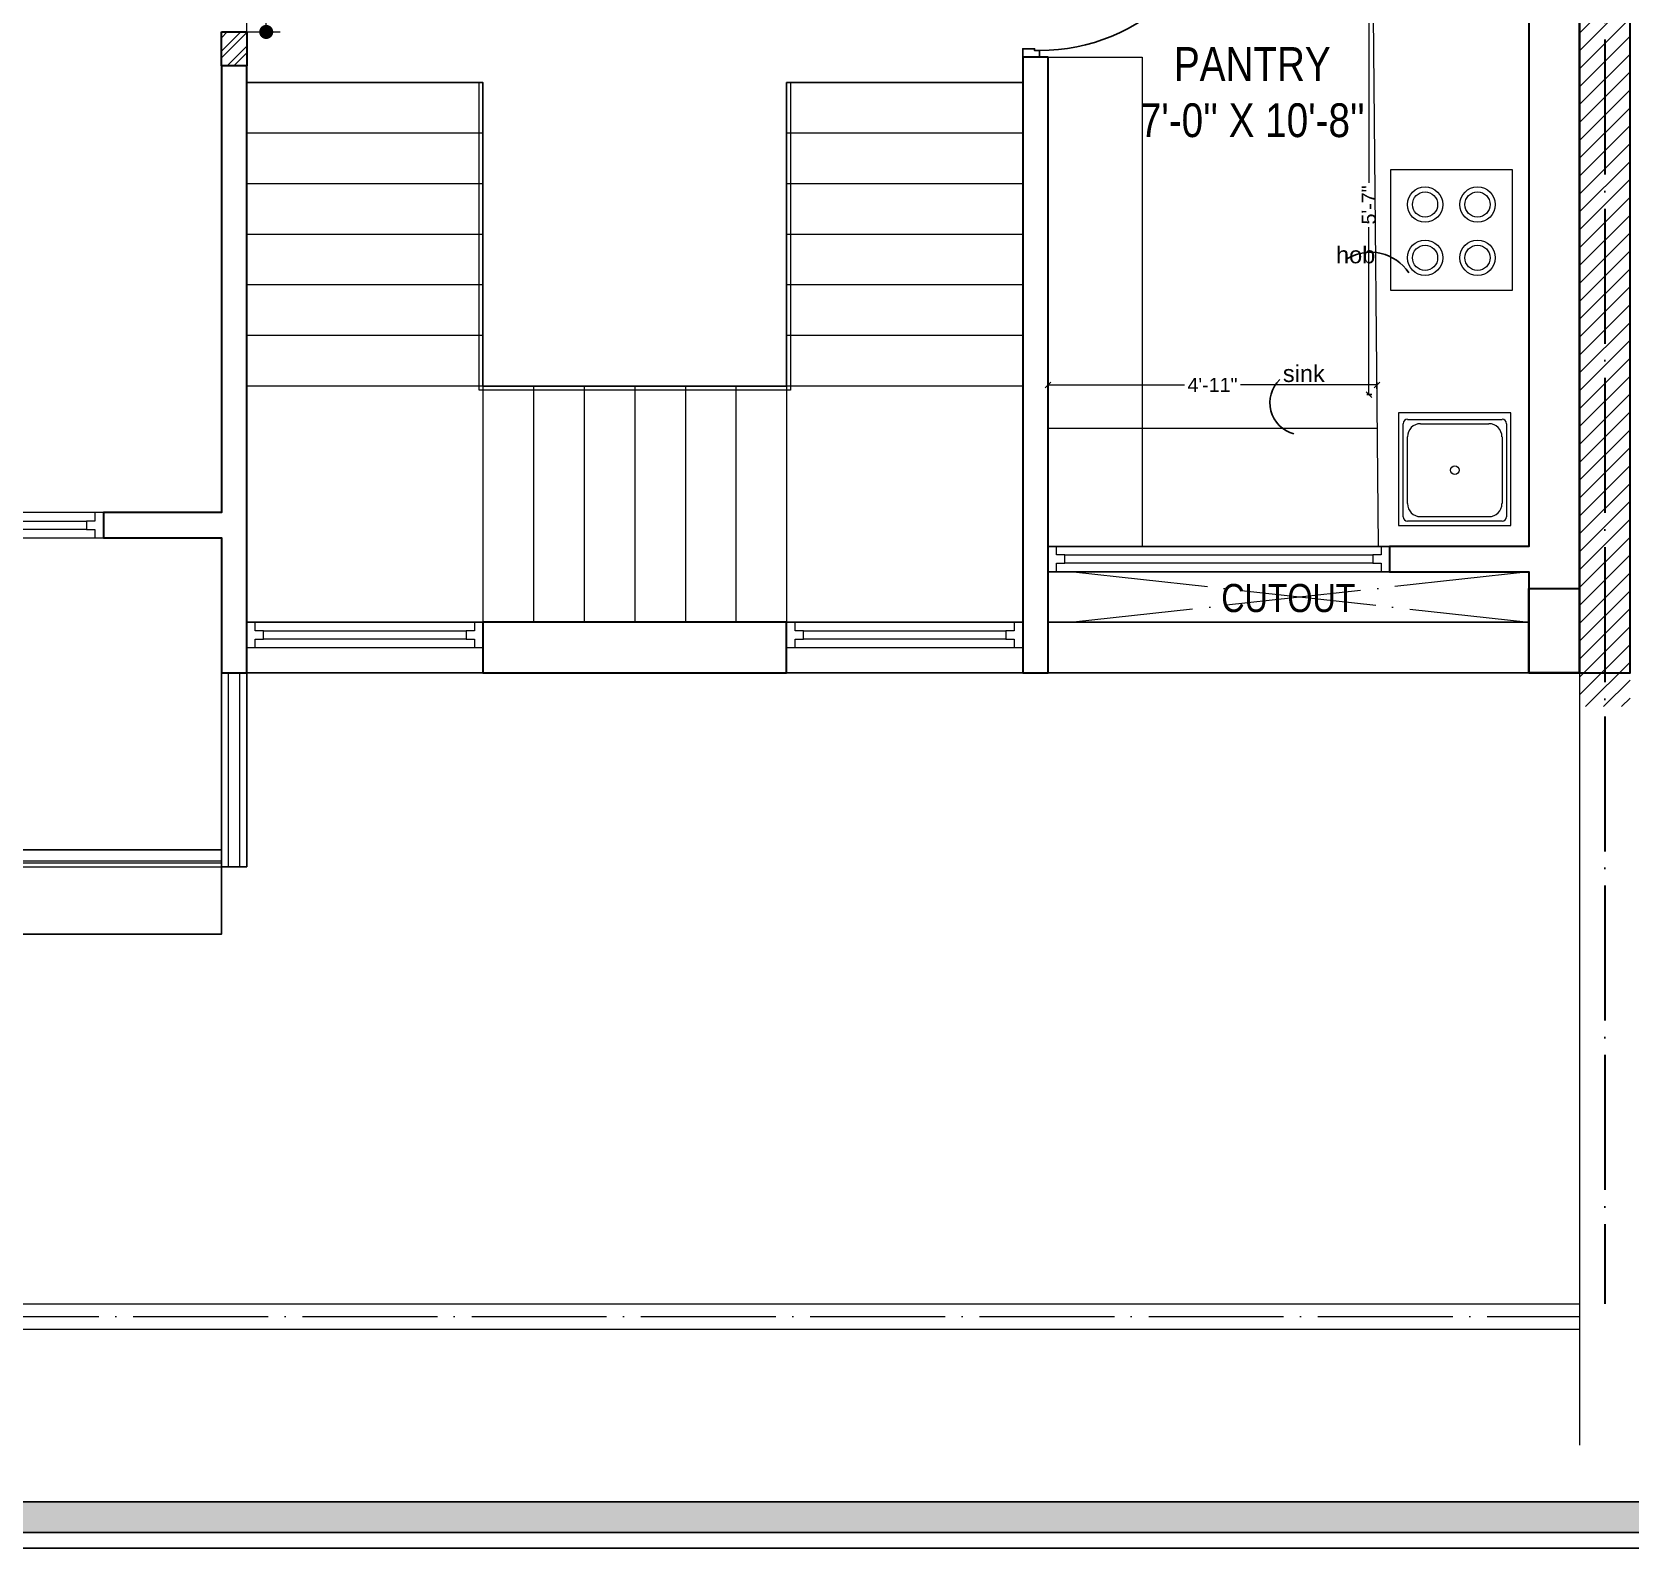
# Model space of a CAD drawing. Header units: millimetres. Extents: x 56222 to 154462, y -172610 to -121287.
# Drawn here: x 153095.2 to 153379.4, y -168808 to -168538.3 of the extents above; entities that cross this region are included whole.
import ezdxf

# ---------------------------------------------------------------- set-up
doc = ezdxf.new("R2010")
doc.units = ezdxf.units.MM
doc.header["$MEASUREMENT"] = 0
doc.header["$PDMODE"] = 35
doc.linetypes.add('ACAD_ISO04W100', pattern=[30, 24, -3, 0, -3])
doc.layers.get('Defpoints').update_dxf_attribs({"color": 220})
for name, color, linetype in [('AR DOOR', 40, 'Continuous'), ('AR ELE-5', 134, 'Continuous'), ('str coll', 6, 'Continuous')]:
    doc.layers.add(name, color=color, linetype=linetype)
for name, color, linetype, lineweight in [('COLUMN', 1, 'Continuous', 30), ('dim05', 1, 'Continuous', 13), ('ELEVATION ( SPIRAL STAIR )', 250, 'Continuous', 9), ('FIRST FLOOR', 7, 'Continuous', 9), ('FIRST FLOOR ( DW_RAIL )', 7, 'Continuous', 9), ('FIRST FLOOR ( TEXT )', 7, 'Continuous', 9), ('FIRST FLOOR_( PLine )_', 251, 'Continuous', 30), ('FIRST FLOOR_( STAIR )', 251, 'Continuous', 9), ('FURNITURE', 34, 'Continuous', 9), ('GROUND FLOOR', 7, 'Continuous', 9), ('GROUND FLOOR  ( HATCH )', 251, 'Continuous', 9), ('GROUND FLOOR  ( PLINE )', 251, 'Continuous', 30), ('GROUND FLOOR ( DW_RAIL )', 7, 'Continuous', 9), ('Labelling', 1, 'Continuous', 25), ('NAME PLATE', 7, 'Continuous', 25), ('wall', 7, 'Continuous', 30), ('X_PLOT', 1, 'Continuous', 9)]:
    doc.layers.add(name, color=color, linetype=linetype, lineweight=lineweight)
doc.layers.add('XX~SLAB ( PLINE )', color=251, linetype='Continuous', plot=False)
doc.styles.add('Arial', font='arial.ttf')
doc.styles.add('Cn BT~6', font='swissc.ttf', dxfattribs={"height": 6})
doc.styles.add("Cn_BT_0'-0", font='swissc.ttf')
doc.styles.add('KATHA', font='swissc.ttf')
doc.styles.get("Standard").update_dxf_attribs({"font": 'arial.ttf', "height": 6})
doc.styles.add('style4', font='ARIALN.TTF')
doc.dimstyles.new('Cn BT~6', dxfattribs={"dimtxt": 0.18, "dimasz": 2.5, "dimexe": 2.5, "dimexo": 0, "dimgap": 0.09, "dimtad": 0, "dimdec": 3, "dimzin": 3, "dimdsep": 46, "dimlunit": 4, "dimtxsty": 'Cn BT~6', "dimblk": 'DOT', "dimcen": 0.09, "dimdle": 2, "dimclrd": 250, "dimclre": 250, "dimclrt": 5, "dimadec": 0, "dimazin": 0, "dimtfac": 0.75, "dimtdec": 3, "dimtofl": 0, "dimtmove": 0, "dimatfit": 3, "dimfxl": 1, "dimtolj": 1, "dimtzin": 0, "dimlwd": 15, "dimlwe": 15, "dimarcsym": 0})
doc.dimstyles.new('ISO-25', dxfattribs={"dimtxt": 2.5, "dimasz": 1, "dimexe": 0.5, "dimexo": 1, "dimtad": 0, "dimdec": 1, "dimlunit": 4, "dimtxsty": 'Standard', "dimblk": 'OBLIQUE', "dimcen": 2.5, "dimclrd": 1, "dimclre": 1, "dimclrt": 5, "dimadec": 0, "dimazin": 0, "dimtfac": 1, "dimtdec": 1, "dimtmove": 0, "dimatfit": 3, "dimfxl": 1, "dimlwd": -1, "dimarcsym": 0})

# ---------------------------------------------------------------- blocks, each defined once
blk = doc.blocks.new('sf sfs')
at = {"layer": 'FURNITURE'}
blk.add_line((3348685.97, -514612.12), (3348664.42, -514612.12), dxfattribs=at)
blk.add_lwpolyline([(3348664.42, -514612.12), (3348664.42, -514590.57), (3348685.97, -514590.57), (3348685.97, -514612.12)], dxfattribs=at)
for centre, radius in [((3348670.49, -514596.83), 3.14), ((3348679.82, -514596.83), 3.14), ((3348670.49, -514596.83), 2.24), ((3348679.82, -514596.83), 2.24), ((3348670.49, -514606.3), 3.14), ((3348670.49, -514606.3), 2.24), ((3348679.82, -514606.3), 3.14), ((3348679.82, -514606.3), 2.24)]:
    blk.add_circle(centre, radius, dxfattribs=at)
blk = doc.blocks.new("SINK 20'' X 20''")
at = {"layer": 'FURNITURE'}
for p, q in [((3351628.98, -518299.55), (3351628.98, -518283)), ((3351629.75, -518282.23), (3351646.6, -518282.23)), ((3351632.08, -518283), (3351644.24, -518283)), ((3351647.38, -518283), (3351647.38, -518299.55)), ((3351629.75, -518297.22), (3351629.75, -518285.33)), ((3351646.57, -518285.33), (3351646.57, -518297.22)), ((3351646.6, -518300.32), (3351629.75, -518300.32)), ((3351644.24, -518299.55), (3351632.08, -518299.55))]:
    blk.add_line(p, q, dxfattribs=at)
blk.add_lwpolyline([(3351648.16, -518281.09), (3351628.16, -518281.09), (3351628.16, -518301.09), (3351648.16, -518301.09)], close=True, dxfattribs=at)
blk.add_circle((3351638.16, -518291.28), 0.762, dxfattribs=at)
for centre, radius, start, end in [((3351629.75, -518283), 0.775, 90, 180), ((3351632.08, -518285.33), 2.32, 90, 180), ((3351644.24, -518285.33), 2.32, 0, 90), ((3351646.6, -518283), 0.775, 0, 90), ((3351632.08, -518297.22), 2.32, 180, 270), ((3351644.24, -518297.22), 2.32, 270, 0), ((3351629.75, -518299.55), 0.775, 180, 270), ((3351646.6, -518299.55), 0.775, 270, 0)]:
    blk.add_arc(centre, radius, start, end, dxfattribs=at)
blk = doc.blocks.new('*U143')
for points in [[(-1160, 0), (-1120, 0), (-1120, 30), (-1110, 30), (-1110, 100), (-1160, 100)], [(40, 0), (0, 0), (0, 30), (-10, 30), (-10, 100), (40, 100)], [(0, 0), (0, -1120), (-30, -1120), (-30, 0)]]:
    blk.add_lwpolyline(points, close=True)
at = {"layer": 'AR ELE-5', "linetype": 'ByBlock', "ltscale": 15}
blk.add_arc((1.6, 0.7), 1121.6, 180.03474, 267.62699, dxfattribs=at)
blk = doc.blocks.new('_Oblique')
at = {"layer": 'wall', "color": 0, "lineweight": -2}
blk.add_line((-0.5, -0.5), (0.5, 0.5), dxfattribs=at)
blk = doc.blocks.new('*D307')
at = {"layer": 'Defpoints', "color": 0, "transparency": 16777216}
for p in [(153275.91, -168602.83), (153334.41, -168601.11), (153334.41, -168602.83)]:
    blk.add_point(p, dxfattribs=at)
at = {"layer": 'dim05', "color": 1, "linetype": 'Continuous', "lineweight": -2, "transparency": 16777216}
for p, q in [((153275.91, -168601.83), (153275.91, -168600.61)), ((153334.41, -168601.83), (153334.41, -168600.61))]:
    blk.add_line(p, q, dxfattribs=at)
at = {"layer": 'dim05', "color": 1, "linetype": 'Continuous', "transparency": 16777216}
for p, q in [((153275.91, -168601.11), (153300.2, -168601.11)), ((153334.41, -168601.11), (153310.13, -168601.11))]:
    blk.add_line(p, q, dxfattribs=at)
at = {"layer": 'dim05', "color": 1, "transparency": 16777216, "rotation": 180}
blk.add_blockref('_Oblique', (153275.91, -168601.11), dxfattribs=at)
at = {"layer": 'dim05', "color": 1, "transparency": 16777216}
blk.add_blockref('_Oblique', (153334.41, -168601.11), dxfattribs=at)
at = {"layer": 'dim05', "color": 5, "lineweight": 25, "transparency": 16777216, "insert": (153305.16, -168601.11), "char_height": 2.5, "attachment_point": 5, "style": 'Arial'}
blk.add_mtext('4\'-11"', dxfattribs=at)
blk = doc.blocks.new('*D308')
at = {"layer": 'Defpoints', "color": 0, "transparency": 16777216}
for p in [(153332.97, -168535.37), (153333.77, -168535.37), (153331.63, -168602.83)]:
    blk.add_point(p, dxfattribs=at)
at = {"layer": 'dim05', "color": 1, "linetype": 'Continuous', "lineweight": -2, "transparency": 16777216}
for p, q in [((153332.77, -168535.37), (153332.47, -168535.37)), ((153332.63, -168602.83), (153333.47, -168602.83))]:
    blk.add_line(p, q, dxfattribs=at)
at = {"layer": 'dim05', "color": 1, "linetype": 'Continuous', "transparency": 16777216}
for p, q in [((153332.97, -168535.37), (153332.97, -168565.15)), ((153332.97, -168602.83), (153332.97, -168573.05))]:
    blk.add_line(p, q, dxfattribs=at)
at = {"layer": 'dim05', "color": 1, "transparency": 16777216}
for p, rotation in [((153332.97, -168535.37), 90), ((153332.97, -168602.83), 270)]:
    blk.add_blockref('_Oblique', p, dxfattribs=dict(at, rotation=rotation))
at = {"layer": 'dim05', "color": 5, "lineweight": 25, "transparency": 16777216, "insert": (153332.97, -168569.1), "char_height": 2.5, "attachment_point": 5, "rotation": 90, "style": 'Arial'}
blk.add_mtext('5\'-7"', dxfattribs=at)
blk = doc.blocks.new('LAYOUT FILE')
at = {"layer": 'NAME PLATE', "true_color": 0xd39e00}
h = blk.add_hatch(color=42, dxfattribs=at)
h.paths.add_polyline_path([(3346889.83, -513806.18), (3346889.83, -514260.7), (3347535.56, -514260.7), (3347535.56, -513806.18)])
h.paths.add_polyline_path([(3346894.36, -513810.71), (3347531.03, -513810.71), (3347531.03, -514256.17), (3346894.36, -514256.17)], flags=16)
at = {"layer": 'NAME PLATE', "color": 42, "true_color": 0xd39e00}
for points in [[(3346887.56, -513803.91), (3347537.83, -513803.91), (3347537.83, -514262.96), (3346887.56, -514262.96)], [(3346889.83, -513806.18), (3347535.56, -513806.18), (3347535.56, -514260.7), (3346889.83, -514260.7)], [(3346894.36, -513810.71), (3347531.03, -513810.71), (3347531.03, -514256.17), (3346894.36, -514256.17)]]:
    blk.add_lwpolyline(points, close=True, dxfattribs=at)
blk = doc.blocks.new('_Dot')
at = {"color": 0, "linetype": 'ByBlock', "lineweight": -2}
blk.add_line((-0.5, 0), (-1, 0), dxfattribs=at)
at = {"color": 0, "linetype": 'ByBlock', "const_width": 0.5}
blk.add_lwpolyline([(-0.25, 0, 1), (0.25, 0, 1)], format="xyb", close=True, dxfattribs=at)
blk = doc.blocks.new('*D282')
at = {"layer": 'Defpoints', "color": 0, "transparency": 16777216}
for p in [(153133.41, -168502.33), (153136.87, -168502.33), (153133.41, -168538.33)]:
    blk.add_point(p, dxfattribs=at)
at = {"layer": 'ELEVATION ( SPIRAL STAIR )', "color": 250, "lineweight": 15, "transparency": 16777216}
for p, q in [((153133.41, -168502.33), (153139.37, -168502.33)), ((153136.87, -168504.83), (153136.87, -168513.47)), ((153136.87, -168535.83), (153136.87, -168527.19)), ((153133.41, -168538.33), (153139.37, -168538.33))]:
    blk.add_line(p, q, dxfattribs=at)
at = {"layer": 'ELEVATION ( SPIRAL STAIR )', "color": 250, "lineweight": 15, "transparency": 16777216, "xscale": 2.5, "yscale": 2.5, "zscale": 2.5}
for p, rotation in [((153136.87, -168502.33), 90), ((153136.87, -168538.33), 270)]:
    blk.add_blockref('_Dot', p, dxfattribs=dict(at, rotation=rotation))
at = {"layer": 'ELEVATION ( SPIRAL STAIR )', "color": 5, "transparency": 16777216, "insert": (153136.87, -168520.33), "char_height": 6, "attachment_point": 5, "rotation": 90, "style": 'Cn BT~6'}
blk.add_mtext('\\A1;3\'-0"', dxfattribs=at)

msp = doc.modelspace()

# ---------------------------------------------------------------- hatches: boundary and pattern name
at = {"layer": 'GROUND FLOOR  ( HATCH )'}
h = msp.add_hatch(dxfattribs=at)
h.set_pattern_fill('ANSI31', color=6, scale=18, style=0)
h.set_pattern_definition([(45, (36838.7285, -6039.158), (-1.590990258, 1.590990258), [])])
h.paths.add_polyline_path([(153379.4144, -168314.8324), (153370.4144, -168314.8324), (153370.4144, -168658.3324), (153379.4144, -168658.3324)])
at = {"layer": 'GROUND FLOOR  ( PLINE )', "lineweight": 5}
h = msp.add_hatch(dxfattribs=at)
h.set_pattern_fill('ANSI32', color=3, scale=6.783779)
h.set_pattern_definition([(45, (0, 1735.7508), (-1.79882093, 1.79882093), []), (45, (1.1992, 1735.7508), (-1.79882093, 1.79882093), [])])
h.paths.add_polyline_path([(153112.4144, -168421.3324), (153097.4144, -168421.3324), (153097.4144, -168425.8324), (153112.4144, -168425.8324)])
h.paths.add_polyline_path([(153229.4144, -168443.8324), (153224.9144, -168443.8324), (153224.9144, -168435.8324), (153229.4144, -168435.8324)])
h.paths.add_polyline_path([(153265.4144, -168502.3324), (153271.4144, -168502.3324), (153271.4144, -168497.8324), (153265.4144, -168497.8324)])
h.paths.add_polyline_path([(153128.9144, -168538.3324), (153133.4144, -168538.3324), (153133.4144, -168544.3324), (153128.9144, -168544.3324)])

# ---------------------------------------------------------------- linework, layer by layer
at = {"layer": 'COLUMN'}
msp.add_lwpolyline([(153361.4144, -168637.3324), (153370.4144, -168637.3324), (153370.4144, -168652.3324), (153361.4144, -168652.3324)], close=True, dxfattribs=at)
at = {"layer": 'ELEVATION ( SPIRAL STAIR )', "color": 5}
for p, q in [((153130.1644, -168686.8324), (153130.1644, -168652.3324)), ((153132.1644, -168686.8324), (153132.1644, -168652.3324))]:
    msp.add_line(p, q, dxfattribs=at)
msp.add_lwpolyline([(153275.9144, -168542.8324), (153292.6489, -168542.8324), (153292.6489, -168629.8324), (153275.9144, -168629.8324)], close=True, dxfattribs=at)
at = {"layer": 'FIRST FLOOR'}
for p, q in [((153370.4144, -168341.8324), (153370.4144, -168652.3324)), ((153133.4144, -168652.3324), (153133.4144, -168502.3324)), ((153361.4144, -168502.3324), (153361.4144, -168629.8324)), ((153128.9144, -168623.8324), (153128.9144, -168538.3324)), ((153133.4144, -168538.3324), (153128.9144, -168538.3324)), ((153271.4144, -168542.8324), (153271.4144, -168652.3324)), ((153271.4144, -168542.8324), (153275.9144, -168542.8324)), ((153275.9144, -168542.8324), (153275.9144, -168629.8324)), ((153128.9144, -168623.8324), (153107.9144, -168623.8324)), ((153107.9144, -168623.8324), (153107.9144, -168628.3324)), ((153128.9144, -168652.3324), (153128.9144, -168628.3324)), ((153275.9144, -168629.8324), (153361.4144, -168629.8324)), ((153275.9144, -168634.3324), (153275.9144, -168629.8324)), ((153336.6644, -168629.8324), (153336.6644, -168634.3324)), ((153275.9144, -168634.3324), (153275.9144, -168652.3324)), ((153275.9144, -168634.3324), (153361.4144, -168634.3324)), ((153361.4144, -168634.3324), (153361.4144, -168652.3324)), ((153271.4144, -168643.3324), (153133.4144, -168643.3324)), ((153175.4144, -168643.3324), (153175.4144, -168652.3324)), ((153229.4144, -168643.3324), (153229.4144, -168652.3324)), ((153361.4144, -168643.3324), (153275.9144, -168643.3324)), ((153370.4144, -168652.3324), (153128.9144, -168652.3324))]:
    msp.add_line(p, q, dxfattribs=at)
at = {"layer": 'FIRST FLOOR ( DW_RAIL )'}
for points in [[(153107.9144, -168623.8324), (153106.4144, -168623.8324), (153106.4144, -168625.3324), (153104.9144, -168625.3324), (153104.9144, -168626.8324), (153002.9144, -168626.8324), (153002.9144, -168625.3324), (153001.4144, -168625.3324), (153001.4144, -168623.8324), (152999.9144, -168623.8324), (152999.9144, -168628.3324), (153001.4144, -168628.3324), (153001.4144, -168626.8324), (153002.9144, -168626.8324), (153002.9144, -168625.3324), (153104.9144, -168625.3324), (153104.9144, -168626.8324), (153106.4144, -168626.8324), (153106.4144, -168628.3324), (153107.9144, -168628.3324), (153107.9144, -168623.8324), (152999.9144, -168623.8324), (152999.9144, -168628.3324), (153107.9144, -168628.3324)], [(152971.4144, -168628.3324), (152974.4144, -168628.3324), (152974.4144, -168683.8324), (153128.9144, -168683.8324), (153128.9144, -168685.8324), (152972.4144, -168685.8324), (152972.4144, -168628.3324), (152972.1144, -168628.3324), (152972.1144, -168686.1324), (153128.9144, -168686.1324), (153128.9144, -168683.8324), (152974.4144, -168683.8324), (152974.4144, -168628.3324), (152971.4144, -168628.3324), (152971.4144, -168686.8324), (153128.9144, -168686.8324), (153128.9144, -168683.8324), (152974.4144, -168683.8324), (152974.4144, -168628.3324)]]:
    msp.add_lwpolyline(points, close=True, dxfattribs=at)
msp.add_lwpolyline([(153107.9144, -168625.3324), (153107.9144, -168626.8324)], dxfattribs=at)
at = {"layer": 'FIRST FLOOR_( PLine )_'}
for points in [[(153370.4144, -168341.8324), (153325.4144, -168341.8324), (153325.4144, -168346.3324), (153361.4144, -168346.3324), (153361.4144, -168497.8324), (153271.4144, -168497.8324), (153271.4144, -168502.3324), (153361.4144, -168502.3324), (153361.4144, -168629.8324), (153336.6644, -168629.8324), (153336.6644, -168634.3324), (153361.4144, -168634.3324), (153361.4144, -168652.3324), (153370.4144, -168652.3324)], [(153275.9144, -168542.8324), (153271.4144, -168542.8324), (153271.4144, -168652.3324), (153275.9144, -168652.3324), (153275.9144, -168634.3324), (153275.9144, -168634.3324), (153275.9144, -168629.8324), (153275.9144, -168629.8324)], [(153133.4144, -168544.3324), (153128.9144, -168544.3324), (153128.9144, -168623.8324), (153107.9144, -168623.8324), (153107.9144, -168628.3324), (153128.9144, -168628.3324), (153128.9144, -168652.3324), (153133.4144, -168652.3324)], [(153229.4144, -168643.3324), (153175.4144, -168643.3324), (153175.4144, -168647.8324), (153175.4144, -168652.3324), (153229.4144, -168652.3324)]]:
    msp.add_lwpolyline(points, close=True, dxfattribs=at)
at = {"layer": 'FIRST FLOOR_( STAIR )'}
for p, q in [((153175.4144, -168547.3324), (153133.4144, -168547.3324)), ((153175.4144, -168547.3324), (153175.4144, -168643.3324)), ((153271.4144, -168547.3324), (153229.4144, -168547.3324)), ((153229.4144, -168547.3324), (153229.4144, -168643.3324)), ((153175.4144, -168556.3324), (153133.4144, -168556.3324)), ((153271.4144, -168556.3324), (153229.4144, -168556.3324)), ((153175.4144, -168565.3324), (153133.4144, -168565.3324)), ((153271.4144, -168565.3324), (153229.4144, -168565.3324)), ((153175.4144, -168574.3324), (153133.4144, -168574.3324)), ((153271.4144, -168574.3324), (153229.4144, -168574.3324)), ((153175.4144, -168583.3324), (153133.4144, -168583.3324)), ((153271.4144, -168583.3324), (153229.4144, -168583.3324)), ((153175.4144, -168592.3324), (153133.4144, -168592.3324)), ((153271.4144, -168592.3324), (153229.4144, -168592.3324)), ((153271.4144, -168601.3324), (153133.4144, -168601.3324)), ((153184.4144, -168601.3324), (153184.4144, -168643.3324)), ((153193.4144, -168601.3324), (153193.4144, -168643.3324)), ((153202.4144, -168601.3324), (153202.4144, -168643.3324)), ((153211.4144, -168601.3324), (153211.4144, -168643.3324)), ((153220.4144, -168601.3324), (153220.4144, -168643.3324))]:
    msp.add_line(p, q, dxfattribs=at)
msp.add_lwpolyline([(153174.7144, -168547.3324), (153175.4144, -168547.3324), (153175.4144, -168601.3324), (153229.4144, -168601.3324), (153229.4144, -168547.3324), (153230.1144, -168547.3324), (153230.1144, -168602.0324), (153174.7144, -168602.0324), (153174.7144, -168547.3324)], close=True, dxfattribs=at)
at = {"layer": 'FURNITURE'}
for p, q in [((153334.6741, -168629.8324), (153333.7656, -168535.3676)), ((153275.9144, -168608.8324), (153334.4144, -168608.8324))]:
    msp.add_line(p, q, dxfattribs=at)
at = {"layer": 'GROUND FLOOR'}
for p, q in [((153370.4144, -168268.7835), (153370.4144, -168789.7163)), ((153370.4144, -168652.3324), (153370.4144, -168789.7163)), ((152874.6644, -168764.5824), (153370.4144, -168764.5824)), ((152870.1644, -168769.0824), (153370.4144, -168769.0824))]:
    msp.add_line(p, q, dxfattribs=at)
at = {"layer": 'GROUND FLOOR', "color": 1, "linetype": 'ACAD_ISO04W100'}
for p, q in [((153374.9144, -168268.7835), (153374.9144, -168652.3324)), ((153280.4144, -168634.3324), (153361.4144, -168643.3324)), ((153361.4144, -168634.3324), (153280.4144, -168643.3324))]:
    msp.add_line(p, q, dxfattribs=at)
msp.add_lwpolyline([(153370.4144, -168304.3324), (152872.4144, -168304.3324), (152872.4144, -168766.8324), (153370.4144, -168766.8324)], dxfattribs=at)
at = {"layer": 'GROUND FLOOR', "color": 6, "lineweight": 30}
msp.add_lwpolyline([(153379.4144, -168308.8324), (153370.4144, -168308.8324), (153370.4144, -168652.3324), (153379.4144, -168652.3324)], close=True, dxfattribs=at)
at = {"layer": 'GROUND FLOOR'}
msp.add_lwpolyline([(153175.4144, -168547.3324), (153175.4144, -168601.3324), (153229.4144, -168601.3324), (153229.4144, -168547.3324)], dxfattribs=at)
at = {"layer": 'GROUND FLOOR  ( PLINE )', "color": 3}
msp.add_lwpolyline([(153128.9144, -168538.3324), (153133.4144, -168538.3324), (153133.4144, -168544.3324), (153128.9144, -168544.3324)], close=True, dxfattribs=at)
at = {"layer": 'GROUND FLOOR ( DW_RAIL )'}
for points in [[(153336.6644, -168629.8324), (153335.1644, -168629.8324), (153335.1644, -168631.3324), (153333.6644, -168631.3324), (153333.6644, -168632.8324), (153278.9144, -168632.8324), (153278.9144, -168631.3324), (153277.4144, -168631.3324), (153277.4144, -168629.8324), (153275.9144, -168629.8324), (153275.9144, -168634.3324), (153277.4144, -168634.3324), (153277.4144, -168632.8324), (153278.9144, -168632.8324), (153278.9144, -168631.3324), (153333.6644, -168631.3324), (153333.6644, -168632.8324), (153335.1644, -168632.8324), (153335.1644, -168634.3324), (153336.6644, -168634.3324), (153336.6644, -168629.8324), (153275.9144, -168629.8324), (153275.9144, -168634.3324), (153336.6644, -168634.3324)], [(153175.4144, -168643.3324), (153173.9144, -168643.3324), (153173.9144, -168644.8324), (153172.4144, -168644.8324), (153172.4144, -168646.3324), (153136.4144, -168646.3324), (153136.4144, -168644.8324), (153134.9144, -168644.8324), (153134.9144, -168643.3324), (153133.4144, -168643.3324), (153133.4144, -168647.8324), (153134.9144, -168647.8324), (153134.9144, -168646.3324), (153136.4144, -168646.3324), (153136.4144, -168644.8324), (153172.4144, -168644.8324), (153172.4144, -168646.3324), (153173.9144, -168646.3324), (153173.9144, -168647.8324), (153175.4144, -168647.8324), (153175.4144, -168643.3324), (153133.4144, -168643.3324), (153133.4144, -168647.8324), (153175.4144, -168647.8324)], [(153271.4144, -168643.3324), (153269.9144, -168643.3324), (153269.9144, -168644.8324), (153268.4144, -168644.8324), (153268.4144, -168646.3324), (153232.4144, -168646.3324), (153232.4144, -168644.8324), (153230.9144, -168644.8324), (153230.9144, -168643.3324), (153229.4144, -168643.3324), (153229.4144, -168647.8324), (153230.9144, -168647.8324), (153230.9144, -168646.3324), (153232.4144, -168646.3324), (153232.4144, -168644.8324), (153268.4144, -168644.8324), (153268.4144, -168646.3324), (153269.9144, -168646.3324), (153269.9144, -168647.8324), (153271.4144, -168647.8324), (153271.4144, -168643.3324), (153229.4144, -168643.3324), (153229.4144, -168647.8324), (153271.4144, -168647.8324)]]:
    msp.add_lwpolyline(points, close=True, dxfattribs=at)
at = {"layer": 'Labelling', "color": 1}
for centre, radius, start, end in [((153333.3065, -168585.5152, -0.0006), 8.0052, 32.564404, 121.051389), ((153321.0406, -168604.3088, -0.0006), 5.6781, 133.337086, 255.435458)]:
    msp.add_arc(centre, radius, start, end, dxfattribs=at)
at = {"layer": 'X_PLOT', "linetype": 'ACAD_ISO04W100', "lineweight": 30}
msp.add_line((153374.9144, -168268.7835), (153374.9144, -168764.5824), dxfattribs=at)
at = {"layer": 'XX~SLAB ( PLINE )'}
for p, q in [((153128.9144, -168652.3324), (153128.9144, -168683.8324)), ((153133.4144, -168652.3324), (153133.4144, -168686.8324)), ((153133.4144, -168686.8324), (153128.9144, -168686.8324))]:
    msp.add_line(p, q, dxfattribs=at)
msp.add_lwpolyline([(153128.9144, -168652.3324), (153128.9144, -168698.8324), (152965.4144, -168698.8324), (152965.4144, -168341.8324), (152969.9144, -168341.8324)], dxfattribs=at)
for points in [[(152965.4144, -168341.8324), (153370.4144, -168341.8324), (153370.4144, -168652.3324), (153361.4144, -168652.3324), (153341.6097, -168652.3324), (153301.2726, -168652.3324), (153275.9144, -168652.3324), (153128.9144, -168652.3324), (153128.9144, -168698.8324), (152965.4144, -168698.8324)], [(153133.4144, -168547.3324), (153175.4144, -168547.3324), (153175.4144, -168601.3324), (153229.4144, -168601.3324), (153229.4144, -168547.3324), (153271.4144, -168547.3324), (153271.4144, -168643.3324), (153133.4144, -168643.3324)]]:
    msp.add_lwpolyline(points, close=True, dxfattribs=at)
at = {"layer": 'XX~SLAB ( PLINE )', "color": 5}
msp.add_lwpolyline([(153275.9144, -168643.3324), (153361.4144, -168643.3324), (153361.4144, -168634.3324), (153275.9144, -168634.3324)], close=True, dxfattribs=at)

# ---------------------------------------------------------------- block references
at = {"lineweight": 35}
msp.add_blockref('sf sfs', (-3195327.5276, 346027.7979), dxfattribs=at)
at = {"layer": 'AR DOOR', "linetype": 'ByBlock', "lineweight": -2, "extrusion": (0, 0, -1), "xscale": -0.02999999999996949, "yscale": 0.02999999999996949, "zscale": -0.02999999999996949, "rotation": 270}
msp.add_blockref('*U143', (-153274.4144, -168508.0324), dxfattribs=at)
at = {"layer": 'NAME PLATE', "lineweight": 0, "xscale": 1.209046105522275, "yscale": 1.209046105522275, "zscale": 1.209046105522275}
msp.add_blockref('LAYOUT FILE', (-3893761.4765, 452959.6316, 0.1256), dxfattribs=at)
at = {"layer": 'str coll', "lineweight": 5}
msp.add_blockref("SINK 20'' X 20''", (-3198289.9211, 349674.9916), dxfattribs=at)

# ---------------------------------------------------------------- texts
at = {"layer": 'FIRST FLOOR ( TEXT )', "insert": (153312.2425, -168549.0705), "char_height": 6, "attachment_point": 5, "style": 'KATHA'}
msp.add_mtext("PANTRY\\P7'-0'' X 10'-8''", dxfattribs=at)
at = {"layer": 'FIRST FLOOR ( TEXT )', "color": 1, "insert": (153318.6517, -168639.0532), "char_height": 5, "attachment_point": 5, "style": "Cn_BT_0'-0"}
msp.add_mtext('CUTOUT', dxfattribs=at)
at = {"layer": 'Labelling', "color": 1, "char_height": 3, "width": 33.454272, "attachment_point": 5, "style": 'style4'}
for s, insert in [('\\A1;{\\fArial|b0|i0|c0|p34;hob}', (153330.6151, -168578.0011, -0.0011)), ('\\A1;{\\fArial|b0|i0|c0|p34;sink}', (153321.4038, -168599.1118, -0.0006))]:
    msp.add_mtext(s, dxfattribs=dict(at, insert=insert))

# ---------------------------------------------------------------- dimensions: what is measured, and where the dimension line sits
at = {"layer": 'dim05', "color": 27, "lineweight": 25, "true_color": 0x7d5120}
dim = msp.add_linear_dim(base=(153332.9707, -168535.3676), p1=(153331.6328, -168602.8324), p2=(153333.7656, -168535.3676), angle=90, dimstyle='ISO-25', override={"dimdec": 0, "dimtxsty": 'Arial'}, dxfattribs=at)
dim.commit()
dim.dimension.update_dxf_attribs({"geometry": '*D308', "text_midpoint": (153332.9707, -168569.1)})
dim = msp.add_linear_dim(base=(153334.4144186405, -168601.1056097192), p1=(153275.9144186405, -168602.8323836557), p2=(153334.4144186405, -168602.8323836557), dimstyle='ISO-25', override={"dimdec": 0, "dimtxsty": 'Arial'}, dxfattribs=at)
dim.commit()
dim.dimension.update_dxf_attribs({"geometry": '*D307', "text_midpoint": (153305.1644186405, -168601.1056097192)})
at = {"layer": 'ELEVATION ( SPIRAL STAIR )', "color": 5}
dim = msp.add_linear_dim(base=(153136.8687, -168502.3324), p1=(153133.4144, -168538.3324), p2=(153133.4144, -168502.3324), angle=90, dimstyle='Cn BT~6', dxfattribs=at)
dim.commit()
dim.dimension.update_dxf_attribs({"geometry": '*D282', "text_midpoint": (153136.8687, -168520.3324)})

doc.saveas('drawing.dxf')
